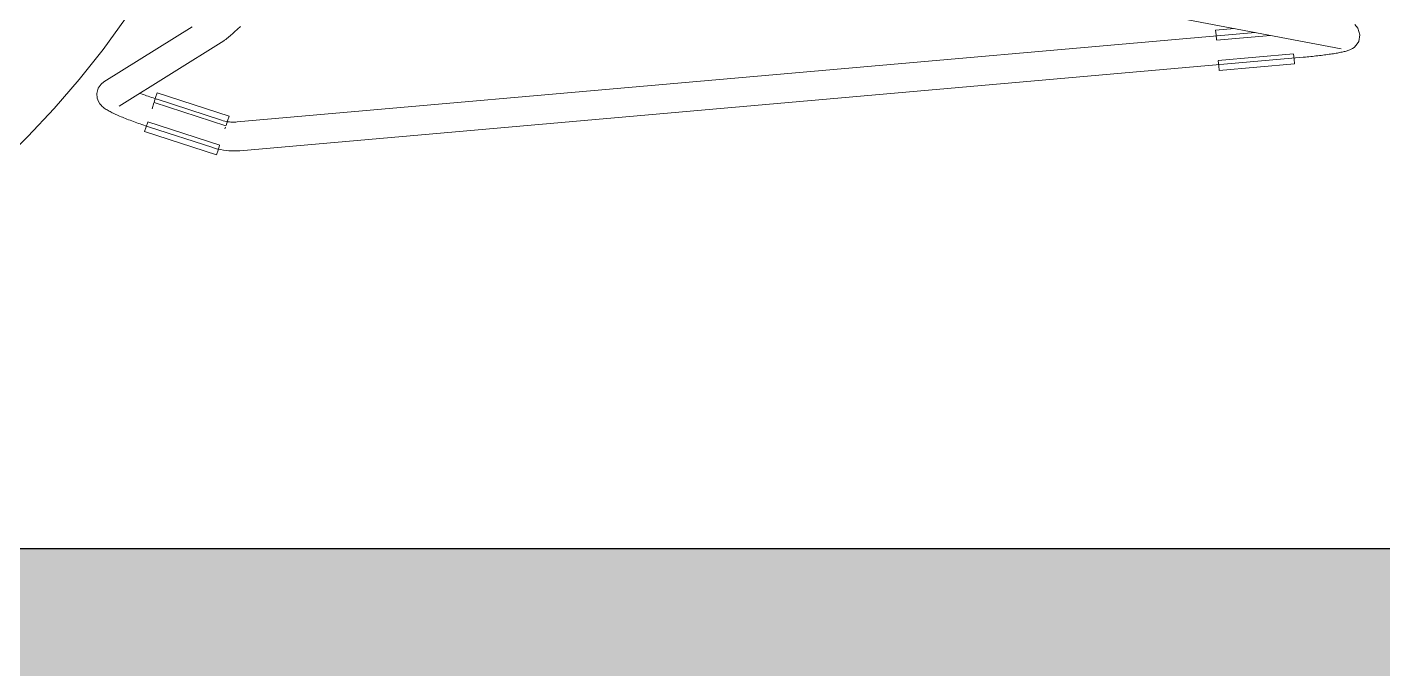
# Model space of a CAD drawing. Header units: millimetres. Extents: x 79795 to 317870, y -36033 to 97293.
# Drawn here: x 227940 to 228505, y 23307 to 23575 of the extents above; entities that cross this region are included whole.
import ezdxf

# ---------------------------------------------------------------- set-up
doc = ezdxf.new("R2010")
doc.units = ezdxf.units.MM
doc.header["$MEASUREMENT"] = 0
for name, color, linetype, lineweight in [('CSM-STL-XX-ZZ-M3-A-XXXX-00001_detached _19_04_21__rvt-1-Level 4$0$A-WALL-PATT', 7, 'CONTINUOUS', 9), ('CSM-STL-XX-ZZ-M3-A-XXXX-00001_detached _19_04_21__rvt-1-Level 4$0$I-WALL', 7, 'CONTINUOUS', 9), ('I-FURN', 8, 'CONTINUOUS', 9)]:
    doc.layers.add(name, color=color, linetype=linetype, lineweight=lineweight)

msp = doc.modelspace()

# ---------------------------------------------------------------- hatches: boundary and pattern name
at = {"layer": 'CSM-STL-XX-ZZ-M3-A-XXXX-00001_detached _19_04_21__rvt-1-Level 4$0$A-WALL-PATT'}
msp.add_hatch(color=256, dxfattribs=at).paths.add_polyline_path([(226452.83, 23255.33), (230738.83, 23255.33), (230738.83, 23357.33), (226452.83, 23357.33)], flags=0)

# ---------------------------------------------------------------- linework, layer by layer
at = {"layer": 'CSM-STL-XX-ZZ-M3-A-XXXX-00001_detached _19_04_21__rvt-1-Level 4$0$I-WALL', "lineweight": 30}
msp.add_line((230738.83, 23357.33), (226452.83, 23357.33), dxfattribs=at)
at = {"layer": 'I-FURN'}
for p, q in [((228388.29, 23584.61), (228487.58, 23565.79)), ((227971.37, 23565.59), (227980.8, 23578.51)), ((228008.52, 23575.05), (227971.75, 23552.02)), ((228023.44, 23570.47), (228023.69, 23570.69)), ((228023.69, 23570.69), (228023.95, 23570.92)), ((228023.95, 23570.92), (228024.23, 23571.16)), ((228024.23, 23571.16), (228024.53, 23571.42)), ((228024.53, 23571.42), (228024.84, 23571.69)), ((228024.84, 23571.69), (228025.16, 23571.98)), ((228025.16, 23571.98), (228025.5, 23572.28)), ((228025.5, 23572.28), (228025.85, 23572.59)), ((228025.85, 23572.59), (228026.21, 23572.92)), ((228026.21, 23572.92), (228026.59, 23573.27)), ((228026.59, 23573.27), (228026.98, 23573.62)), ((228026.98, 23573.62), (228027.38, 23573.99)), ((228451.71, 23572.6), (228027.36, 23535.32)), ((228027.38, 23573.99), (228027.8, 23574.37)), ((228027.8, 23574.37), (228028.22, 23574.76)), ((228028.22, 23574.76), (228028.66, 23575.17)), ((228443.13, 23574.34), (228435.23, 23573.65)), ((228435.41, 23571.6), (228435.23, 23573.65)), ((228435.59, 23569.54), (228435.41, 23571.6)), ((228435.6, 23569.42), (228458.08, 23571.39)), ((228494.58, 23574.44), (228493.25, 23576.02)), ((228494.58, 23574.44), (228495.41, 23571.69)), ((228495.41, 23571.69), (228494.93, 23568.93)), ((227961.42, 23553.05), (227971.37, 23565.59)), ((227978.13, 23541.85), (228021.71, 23569.16)), ((228021.71, 23569.16), (228022.03, 23569.37)), ((228022.03, 23569.37), (228022.29, 23569.55)), ((228022.29, 23569.55), (228022.52, 23569.73)), ((228022.52, 23569.73), (228022.74, 23569.9)), ((228022.74, 23569.9), (228022.96, 23570.08)), ((228022.96, 23570.08), (228023.2, 23570.27)), ((228023.2, 23570.27), (228023.44, 23570.47)), ((228490.01, 23564.99), (228489.62, 23564.88)), ((228490.41, 23565.12), (228490.01, 23564.99)), ((228490.81, 23565.26), (228490.41, 23565.12)), ((228491.24, 23565.43), (228490.81, 23565.26)), ((228491.71, 23565.64), (228491.24, 23565.43)), ((228492.27, 23565.95), (228491.71, 23565.64)), ((228492.98, 23566.42), (228492.27, 23565.95)), ((228493.89, 23567.28), (228492.98, 23566.42)), ((228494.93, 23568.93), (228493.89, 23567.28)), ((228028.41, 23523.36), (228471.73, 23562.31)), ((228467.76, 23563.73), (228436.34, 23560.97)), ((228436.54, 23558.78), (228436.36, 23560.85)), ((228468.13, 23559.5), (228436.72, 23556.74)), ((228467.77, 23563.6), (228467.95, 23561.54)), ((228467.95, 23561.54), (228468.13, 23559.5)), ((228471.89, 23562.33), (228471.73, 23562.31)), ((228472.64, 23562.39), (228471.89, 23562.33)), ((228473.39, 23562.46), (228472.64, 23562.39)), ((228474.14, 23562.54), (228473.39, 23562.46)), ((228474.89, 23562.61), (228474.14, 23562.54)), ((228475.63, 23562.69), (228474.89, 23562.61)), ((228476.36, 23562.76), (228475.63, 23562.69)), ((228477.08, 23562.84), (228476.36, 23562.76)), ((228477.8, 23562.93), (228477.08, 23562.84)), ((228478.51, 23563.01), (228477.8, 23562.93)), ((228479.21, 23563.09), (228478.51, 23563.01)), ((228479.9, 23563.18), (228479.21, 23563.09)), ((228480.57, 23563.26), (228479.9, 23563.18)), ((228481.24, 23563.35), (228480.57, 23563.26)), ((228481.89, 23563.44), (228481.24, 23563.35)), ((228482.52, 23563.53), (228481.89, 23563.44)), ((228483.14, 23563.62), (228482.52, 23563.53)), ((228483.74, 23563.71), (228483.14, 23563.62)), ((228484.33, 23563.8), (228483.74, 23563.71)), ((228484.9, 23563.9), (228484.33, 23563.8)), ((228485.45, 23563.99), (228484.9, 23563.9)), ((228485.98, 23564.08), (228485.45, 23563.99)), ((228486.5, 23564.18), (228485.98, 23564.08)), ((228486.99, 23564.27), (228486.5, 23564.18)), ((228487.47, 23564.37), (228486.99, 23564.27)), ((228487.93, 23564.47), (228487.47, 23564.37)), ((228488.37, 23564.56), (228487.93, 23564.47)), ((228488.8, 23564.66), (228488.37, 23564.56)), ((228489.21, 23564.77), (228488.8, 23564.66)), ((228489.62, 23564.88), (228489.21, 23564.77)), ((228436.72, 23556.74), (228436.54, 23558.78)), ((227950.98, 23540.93), (227961.42, 23553.05)), ((227969.41, 23549.39), (227968.82, 23547.17)), ((227970.63, 23551.13), (227969.41, 23549.39)), ((227970.63, 23551.13), (227971.75, 23552.02)), ((227968.82, 23547.17), (227968.99, 23545.19)), ((227968.99, 23545.19), (227969.52, 23543.81)), ((227969.52, 23543.81), (227970.08, 23542.9)), ((227970.08, 23542.9), (227970.6, 23542.27)), ((227987.01, 23547.22), (227987.63, 23546.98)), ((227987.63, 23546.98), (227988.27, 23546.75)), ((227988.27, 23546.75), (227988.92, 23546.51)), ((227988.92, 23546.51), (227989.57, 23546.28)), ((227989.57, 23546.28), (227990.24, 23546.04)), ((227990.24, 23546.04), (227990.91, 23545.81)), ((227990.91, 23545.81), (227991.59, 23545.57)), ((227991.59, 23545.57), (227992.28, 23545.34)), ((227992.6, 23543.35), (227991.8, 23540.87)), ((227992.28, 23545.34), (227992.97, 23545.11)), ((227992.63, 23543.45), (228022.64, 23533.76)), ((227992.67, 23543.57), (227993.31, 23545.54)), ((227992.97, 23545.11), (227993.66, 23544.88)), ((227993.31, 23545.54), (227993.94, 23547.49)), ((227993.66, 23544.88), (227993.99, 23544.77)), ((228023.94, 23537.8), (227993.94, 23547.49)), ((228020.8, 23536.06), (227993.99, 23544.77)), ((227940.07, 23529.23), (227950.98, 23540.93)), ((227970.6, 23542.27), (227971.07, 23541.81)), ((227971.07, 23541.81), (227971.49, 23541.44)), ((227971.49, 23541.44), (227971.9, 23541.13)), ((227971.9, 23541.13), (227972.29, 23540.85)), ((227972.29, 23540.85), (227972.67, 23540.59)), ((227972.67, 23540.59), (227973.06, 23540.35)), ((227973.06, 23540.35), (227973.46, 23540.11)), ((227973.46, 23540.11), (227973.87, 23539.88)), ((227973.87, 23539.88), (227974.3, 23539.65)), ((227974.3, 23539.65), (227974.74, 23539.43)), ((227974.74, 23539.43), (227975.2, 23539.2)), ((227975.2, 23539.2), (227975.67, 23538.97)), ((227975.67, 23538.97), (227976.16, 23538.73)), ((227976.16, 23538.73), (227976.67, 23538.5)), ((227976.67, 23538.5), (227977.2, 23538.26)), ((227977.2, 23538.26), (227977.74, 23538.02)), ((227977.74, 23538.02), (227978.31, 23537.78)), ((227978.31, 23537.78), (227978.88, 23537.53)), ((227978.88, 23537.53), (227979.48, 23537.28)), ((227979.48, 23537.28), (227980.09, 23537.04)), ((227980.09, 23537.04), (227980.72, 23536.78)), ((227980.72, 23536.78), (227981.36, 23536.53)), ((228023.94, 23537.8), (228023.31, 23535.85)), ((227981.36, 23536.53), (227982.01, 23536.28)), ((227982.01, 23536.28), (227982.67, 23536.03)), ((227982.67, 23536.03), (227983.35, 23535.77)), ((227983.35, 23535.77), (227984.04, 23535.52)), ((227984.04, 23535.52), (227984.74, 23535.26)), ((227984.74, 23535.26), (227985.45, 23535.01)), ((227985.45, 23535.01), (227986.16, 23534.75)), ((227986.16, 23534.75), (227986.88, 23534.5)), ((227986.88, 23534.5), (227987.61, 23534.25)), ((227987.61, 23534.25), (227988.35, 23534)), ((227988.35, 23534), (227989.08, 23533.75)), ((227988.72, 23531.34), (227989.35, 23533.29)), ((228018.73, 23521.65), (227988.72, 23531.34)), ((227989.08, 23533.75), (227989.82, 23533.51)), ((227989.35, 23533.29), (227989.99, 23535.26)), ((227989.82, 23533.51), (227990.28, 23533.36)), ((228020.03, 23525.69), (227990.03, 23535.38)), ((227990.28, 23533.36), (228017.1, 23524.65)), ((228020.83, 23536.05), (228020.8, 23536.06)), ((228021.46, 23535.86), (228020.83, 23536.05)), ((228022.1, 23535.7), (228021.46, 23535.86)), ((228022.75, 23535.56), (228022.1, 23535.7)), ((228022.43, 23533.13), (228022.23, 23532.5)), ((228023.31, 23535.85), (228022.68, 23533.88)), ((228023.4, 23535.44), (228022.75, 23535.56)), ((228024.06, 23535.36), (228023.4, 23535.44)), ((228024.72, 23535.3), (228024.06, 23535.36)), ((228025.38, 23535.26), (228024.72, 23535.3)), ((228026.04, 23535.25), (228025.38, 23535.26)), ((228026.7, 23535.27), (228026.04, 23535.25)), ((228027.36, 23535.32), (228026.7, 23535.27)), ((227928.69, 23517.98), (227940.07, 23529.23)), ((228020, 23525.57), (228019.36, 23523.6)), ((228017.1, 23524.65), (228018.19, 23524.32)), ((228018.19, 23524.32), (228019.29, 23524.03)), ((228019.36, 23523.6), (228018.73, 23521.65)), ((228019.29, 23524.03), (228020.41, 23523.79)), ((228020.41, 23523.79), (228021.54, 23523.59)), ((228021.54, 23523.59), (228022.67, 23523.44)), ((228022.67, 23523.44), (228023.8, 23523.33)), ((228023.8, 23523.33), (228024.94, 23523.27)), ((228024.94, 23523.27), (228026.09, 23523.25)), ((228026.09, 23523.25), (228027.23, 23523.28)), ((228027.23, 23523.28), (228028.37, 23523.36)), ((228028.37, 23523.36), (228028.41, 23523.36))]:
    msp.add_line(p, q, dxfattribs=at)

doc.saveas('drawing.dxf')
